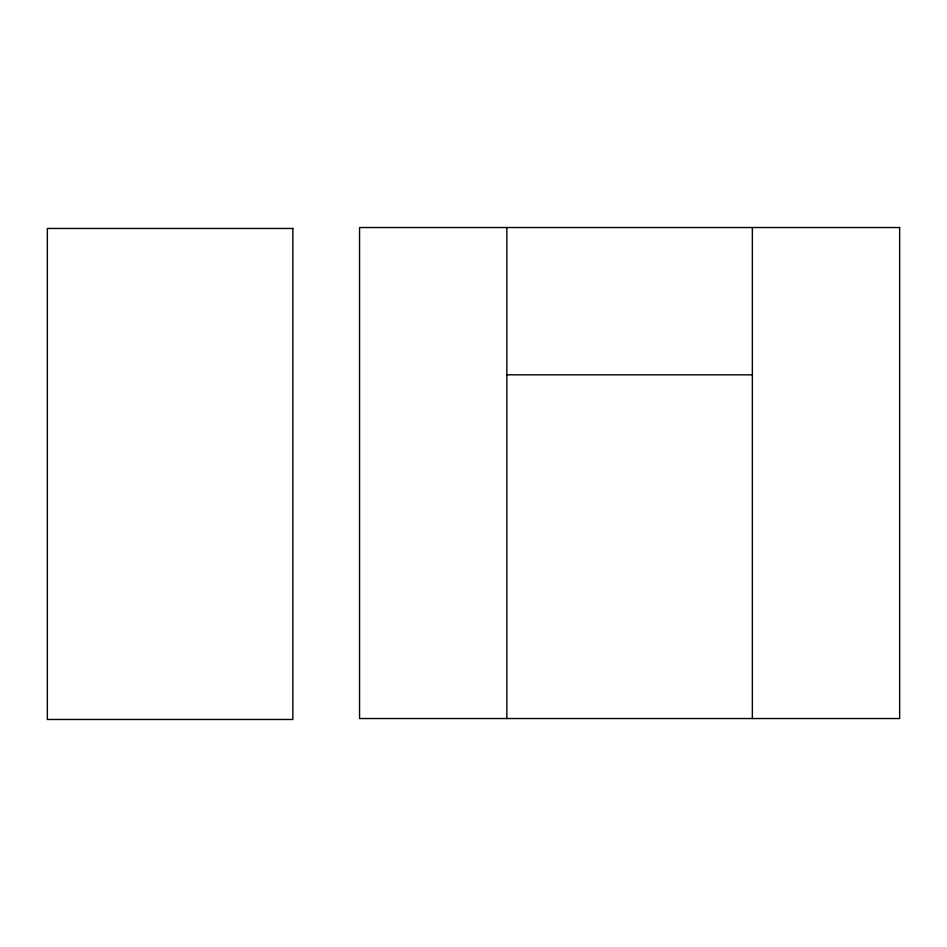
<?xml version="1.0" encoding="UTF-8"?>
<svg xmlns="http://www.w3.org/2000/svg" width="947" height="947" viewBox="0 0 947 947"><rect width="100%" height="100%" fill="white"/><g stroke="black" fill="none" stroke-linecap="round" stroke-linejoin="round"><path stroke-width="1.42" d="M506.846 374.834L752.356 374.834M752.356 227.529L752.356 718.536M506.846 227.529L506.846 718.536M899.65 227.529L359.552 227.529L359.552 718.536L899.65 718.536L899.65 227.529M292.848 228.464L47.35 228.464L47.35 719.471L292.848 719.471L292.848 228.464"/></g></svg>
